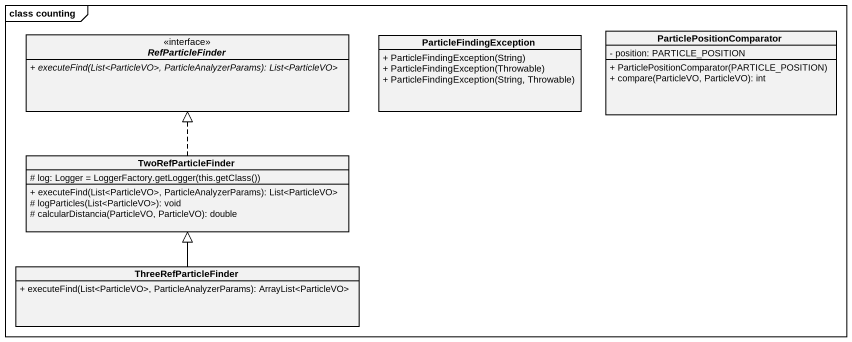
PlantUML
@startuml
mainframe class counting
hide circle
hide empty members
skinparam classAttributeIconSize 0
interface RefParticleFinder <<interface>> {
  {abstract} + executeFind(List<ParticleVO>, ParticleAnalyzerParams): List<ParticleVO>
}
class ParticleFindingException {
  + ParticleFindingException(String)
  + ParticleFindingException(Throwable)
  + ParticleFindingException(String, Throwable)
}
class ParticlePositionComparator {
  - position: PARTICLE_POSITION
  + ParticlePositionComparator(PARTICLE_POSITION)
  + compare(ParticleVO, ParticleVO): int
}
class TwoRefParticleFinder {
  {field} # log: Logger = LoggerFactory.getLogger(this.getClass())
  + executeFind(List<ParticleVO>, ParticleAnalyzerParams): List<ParticleVO>
  # logParticles(List<ParticleVO>): void
  # calcularDistancia(ParticleVO, ParticleVO): double
}
class ThreeRefParticleFinder {
  + executeFind(List<ParticleVO>, ParticleAnalyzerParams): ArrayList<ParticleVO>
}
TwoRefParticleFinder .up.|> RefParticleFinder
ThreeRefParticleFinder -up-|> TwoRefParticleFinder
@enduml
